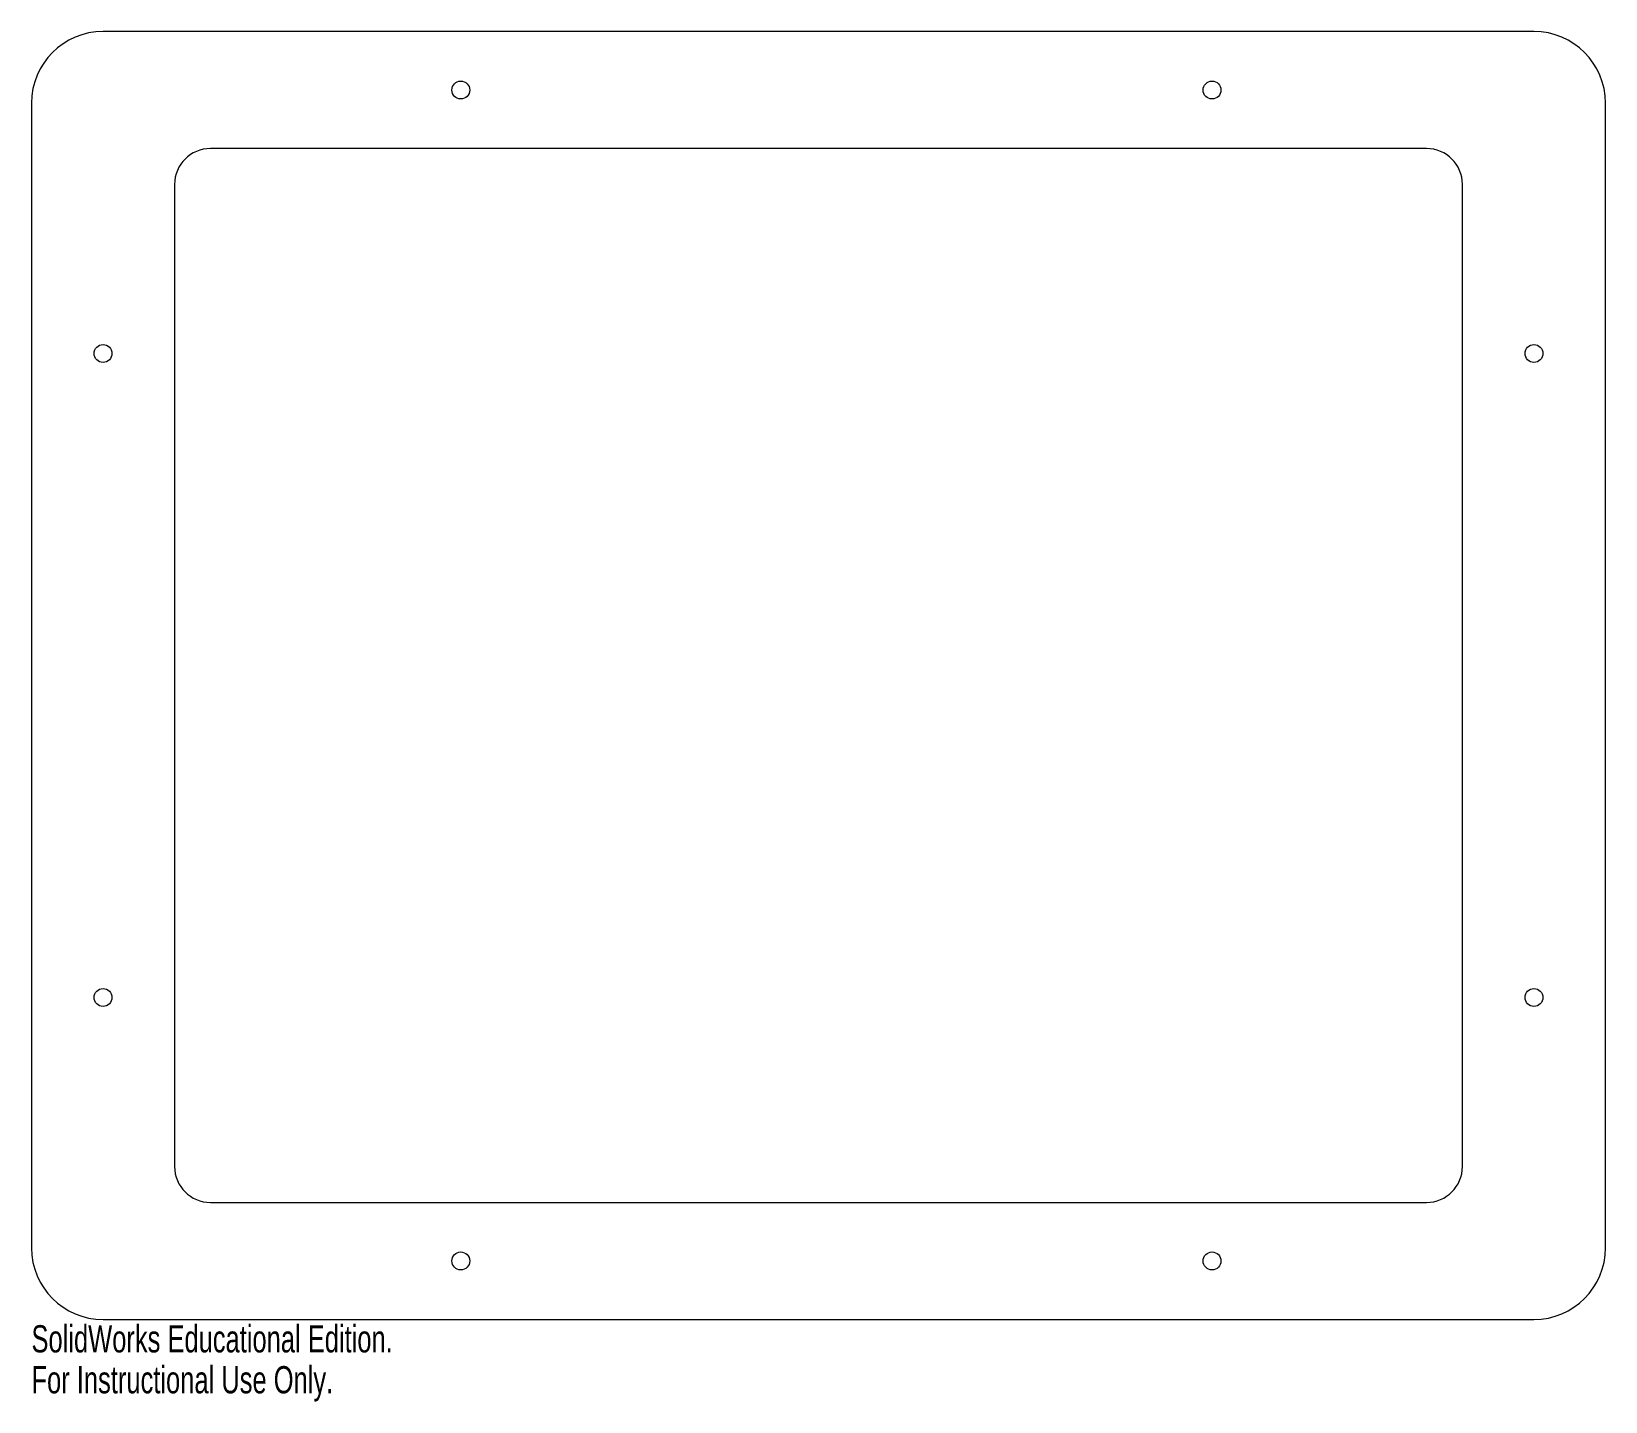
# Model space of a CAD drawing. Header units: inches. Extents: x -5.5 to 5.5, y -5.1 to 4.5.
import ezdxf

# ---------------------------------------------------------------- set-up
doc = ezdxf.new("R2010")
doc.units = ezdxf.units.IN
doc.header["$MEASUREMENT"] = 0
doc.styles.add('SLDTEXTSTYLE0', font='TXT', dxfattribs={"width": 0.7})

msp = doc.modelspace()

# ---------------------------------------------------------------- linework, layer by layer
at = {"color": 7, "linetype": 'Continuous', "lineweight": 15}
for p, q in [((5, 4.5), (-5, 4.5)), ((-5.5, 4), (-5.5, -4)), ((5.5, -4), (5.5, 4)), ((4.25, 3.682), (-4.25, 3.682)), ((-4.5, 3.432), (-4.5, -3.432)), ((4.5, -3.432), (4.5, 3.432)), ((-4.25, -3.682), (4.25, -3.682)), ((-5, -4.5), (5, -4.5))]:
    msp.add_line(p, q, dxfattribs=at)
for centre in [(-2.5, 4.091), (2.75, 4.091), (-5, 2.25), (5, 2.25), (-5, -2.25), (5, -2.25), (-2.5, -4.091), (2.75, -4.091)]:
    msp.add_circle(centre, 0.0625, dxfattribs=at)
for centre, radius, start, end in [((-5, 4), 0.5, 90, 180), ((5, 4), 0.5, 0, 90), ((-4.25, 3.432), 0.25, 90, 180), ((4.25, 3.432), 0.25, 0, 90), ((-4.25, -3.432), 0.25, 180, 270), ((4.25, -3.432), 0.25, 270, 0), ((-5, -4), 0.5, 180, 270), ((5, -4), 0.5, 270, 0)]:
    msp.add_arc(centre, radius, start, end, dxfattribs=at)

# ---------------------------------------------------------------- texts
at = {"color": 7, "linetype": 'Continuous', "char_height": 0.1903, "attachment_point": 1, "style": 'SLDTEXTSTYLE0'}
for s, insert in [('SolidWorks Educational Edition.', (-5.5, -4.54)), ('For Instructional Use Only.', (-5.5, -4.826))]:
    msp.add_mtext(s, dxfattribs=dict(at, insert=insert))

doc.saveas('drawing.dxf')
